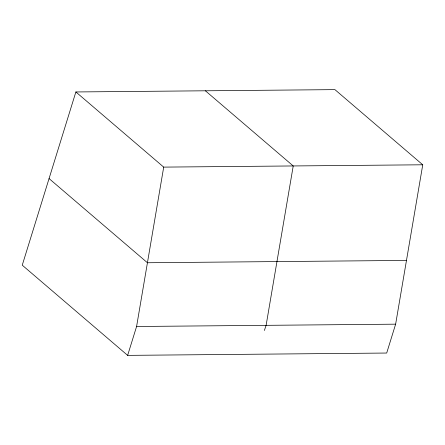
<?xml version="1.0" encoding="UTF-8"?>
<svg xmlns="http://www.w3.org/2000/svg" width="445" height="445" viewBox="0 0 445 445"><rect width="100%" height="100%" fill="white"/><g stroke="black" fill="none" stroke-linecap="round" stroke-linejoin="round"><path stroke-width="0.67" d="M127.648 355.371L136.587 326.497L163.704 167.114L75.873 91.959L22.25 265.181L127.648 355.371L386.694 353.041L395.633 324.171L422.75 164.789L334.918 89.629L75.873 91.959M264.375 330.49L266.11 325.334L293.227 165.952L205.395 90.797M163.704 167.114L422.75 164.789M406.48 260.42L147.434 262.745L49.061 178.573M136.587 326.497L395.633 324.171"/></g></svg>
